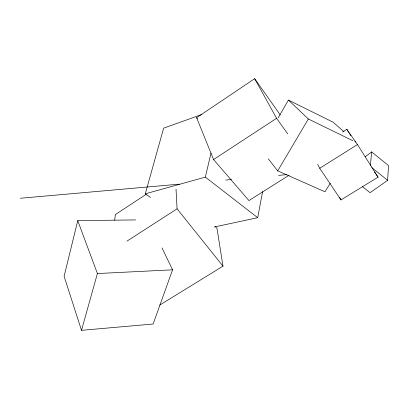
<?xml version="1.0" encoding="UTF-8"?>
<svg xmlns="http://www.w3.org/2000/svg" width="409" height="409" viewBox="0 0 409 409"><rect width="100%" height="100%" fill="white"/><g stroke="black" fill="none" stroke-linecap="round" stroke-linejoin="round"><path stroke-width="0.61" d="M362.292 186.509L370.109 192.685L387.614 180.333L388.55 165.614L371.663 151.918L365.201 156.79M370.36 165.788L371.663 151.918M114.694 220.2L115.374 214.567L146.125 194.362M214.086 227.036L257.721 217.706L262.604 191.54M201.969 114.448L163.646 128.145L145.282 193.83L205.349 177.128L211.003 153.058M135.676 219.909L77.751 220.656L64.101 276.295L81.503 330.324L153.14 324.02L172.562 269.817L162.01 247.946M81.503 330.324L97.398 273.549L77.751 220.656M278.217 117.792L288.417 100.087L333.171 122.209L344 131.759M330.329 183.166L324.971 191.806L277.711 170.865L308.35 118.988L288.417 100.087M289.183 175.149L248.938 200.584L213.564 159.525L196.601 117.705L254.669 78.676L280.247 114.919M213.564 159.525L276.596 118.308L254.669 78.676M126.913 241.172L177.077 208.82L176.028 189.157M342.578 132.015L346.832 129.316L357.476 144.566L378.064 177.174L340.963 199.924L319.736 168.268L317.681 164.326M319.736 168.268L357.476 144.566M159.735 305.073L222.992 266.157L217.026 228.585L215.466 226.591M20.45 198.247L179.387 184.157M225.799 180.042L231.52 179.536M278.565 175.364L286.832 174.633M97.398 273.549L172.562 269.817M308.35 118.988L352.911 140.742M145.282 193.83L150.492 197.46M205.349 177.128L257.721 217.706M371.781 167.613L387.614 180.333M354.828 141.309L355.769 142.138M196.601 117.705L197.414 118.676M177.077 208.82L222.992 266.157M268.253 158.82L277.711 170.865M276.596 118.308L287.726 133.876M374.475 171.984L378.064 177.174M346.832 129.316L348.877 132.547M349.557 133.625L350.917 135.778M339.49 197.174L340.963 199.924"/></g></svg>
